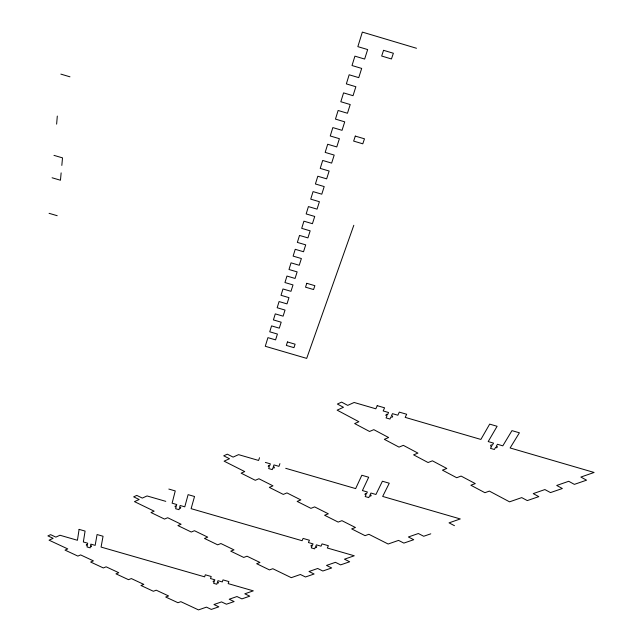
<?xml version="1.0" encoding="UTF-8"?>
<svg xmlns="http://www.w3.org/2000/svg" width="642" height="642" viewBox="0 0 642 642"><rect width="100%" height="100%" fill="white"/><g stroke="black" fill="none" stroke-linecap="round" stroke-linejoin="round"><path stroke-width="0.96" d="M56.624 124.131L57.307 116.066M61.134 172.875L60.46 180.233L52.082 177.77M61.825 165.419L62.515 157.876L53.976 155.364M259.528 457.722L258.598 460.45L238.567 454.64L233.11 457.104L227.332 454.175L223.721 455.812L229.491 458.733L224.106 461.165L244.738 471.589L241.135 473.162L255.283 480.296L258.911 478.747L272.986 485.85L269.327 487.382L283.282 494.412L286.958 492.912L300.841 499.925L297.142 501.402L310.913 508.344L314.636 506.891L328.335 513.809L324.587 515.245L338.165 522.09L341.937 520.678L355.451 527.507L351.664 528.896L365.065 535.653L368.877 534.288L388.137 544.015L398.554 540.395L403.874 543.092L413.729 539.697L408.392 536.985L418.351 533.518L423.712 536.263L430.782 533.831M353.814 225.278L306.683 358.388L265.266 346.279L267.931 337.644L275.578 339.883L277.424 334.049L269.736 331.802L271.566 325.895L279.294 328.158L281.188 322.196L273.412 319.917L275.282 313.874L283.098 316.161L285.04 310.062L277.167 307.751L279.077 301.563L286.998 303.883L288.972 297.639L281.019 295.304L282.978 288.964L290.978 291.316L293.009 284.92L284.952 282.552L286.958 276.06L295.063 278.443L297.142 271.887L288.988 269.496L291.043 262.843L299.244 265.258L301.379 258.541L293.121 256.118L295.232 249.305L303.53 251.744L305.712 244.859L297.358 242.403L299.517 235.421L307.927 237.893L310.166 230.839L301.708 228.343L303.915 221.185L312.429 223.697L314.724 216.458L306.162 213.93L308.425 206.588L317.052 209.132L319.403 201.708L310.728 199.148L313.055 191.613L321.786 194.189L324.202 186.573L315.415 183.973L317.806 176.237L326.65 178.853L329.129 171.029L320.23 168.397L322.685 160.452L331.641 163.108L334.193 155.075L325.173 152.403L327.693 144.249L336.777 146.938L339.393 138.688L330.245 135.976L332.837 127.589L342.042 130.326L344.73 121.844L335.461 119.091L338.125 110.48L347.458 113.249L350.219 104.534L340.822 101.741L343.566 92.881L353.028 95.698L355.869 86.726L346.343 83.893L349.16 74.777L358.75 77.634L361.679 68.413L352.017 65.532L354.914 56.151L364.648 59.056L367.657 49.562L357.851 46.641L362.345 32.1L416.489 48.27M279.928 463.644L278.941 466.349L273.974 464.912L273.299 466.774L274.423 467.103L274.07 468.09L272.946 467.761L272.272 469.615L268.677 468.572L269.335 466.718L268.212 466.389L268.565 465.402L269.688 465.731L270.354 463.861L265.379 462.417M168.83 489.068L175.258 490.929L172.112 503.176L176.759 504.524L176.317 506.185L175.266 505.88L175.033 506.763L176.093 507.068L175.651 508.721L179.014 509.692L179.455 508.039L180.514 508.344L180.747 507.461L179.696 507.156L180.137 505.495L184.784 506.835L188.106 494.645L194.534 496.499L191.115 508.665L302.109 540.724L303.096 538.413L309.42 540.235L308.417 542.538L313.039 543.878L312.341 545.459L311.29 545.154L310.921 545.997L311.964 546.294L311.274 547.875L314.612 548.838L315.318 547.265L316.37 547.57L316.739 546.735L315.695 546.43L316.402 544.849L321.024 546.182L322.059 543.886L328.383 545.708L327.324 548.003L354.272 555.779L344.465 559.19L349.665 561.766L340.613 564.88L335.437 562.328L326.513 565.425L331.673 567.961L322.838 571.003L317.702 568.483L308.995 571.508L314.115 574.012L305.488 576.981L300.392 574.502L291.275 577.664L272.818 568.716L269.48 569.911L256.648 563.7L259.962 562.48L247.026 556.205L243.727 557.441L230.735 551.149L234.009 549.897L220.912 543.541L217.654 544.817L204.493 538.445L207.727 537.145L194.462 530.717L191.252 532.025L177.922 525.573L181.108 524.241L167.674 517.725L164.504 519.081L151.006 512.541L154.152 511.168L134.467 501.627L139.162 499.508L133.664 496.836L136.802 495.407L142.307 498.088L147.058 495.945L165.772 501.346M285.714 468.315L355.652 488.602L361.831 475.249L368.693 477.247L362.409 490.56L367.36 491.997L366.494 493.802L365.37 493.481L364.921 494.436L366.036 494.757L365.178 496.555L368.765 497.598L369.632 495.801L370.755 496.13L371.212 495.175L370.089 494.846L370.964 493.04L375.915 494.476L382.407 481.227L389.261 483.217L382.672 496.435L460.29 518.953L449.031 522.861L454.456 525.67M49.073 213.321L57.202 215.704M60.854 74.119L69.962 76.815M79.102 529.369L77.433 540.275L59.971 535.251L55.854 537.113L50.614 534.658L47.893 535.901L53.117 538.341L49.049 540.179L67.763 548.91L65.027 550.106L77.875 556.092L80.627 554.913L93.419 560.883L90.642 562.039L103.338 567.953L106.131 566.814L118.77 572.712L115.953 573.836L128.496 579.678L131.337 578.57L143.824 584.397L140.967 585.488L153.366 591.266L156.239 590.191L168.589 595.953L165.692 597.012L177.946 602.718L180.859 601.674L198.49 609.9L206.443 607.139L211.314 609.418L218.834 606.826L213.947 604.531L221.53 601.899L226.433 604.21L234.121 601.562L229.202 599.235L236.962 596.538L241.906 598.882L249.77 596.169L244.811 593.81L253.317 590.857L228.167 583.618L228.889 581.58L222.999 579.886L222.284 581.933L217.975 580.689L217.494 582.101L218.473 582.382L218.216 583.129L217.237 582.848L216.763 584.244L213.642 583.345L214.115 581.941L213.136 581.66L213.385 580.914L214.364 581.195L214.837 579.79L210.52 578.546L211.202 576.492L205.304 574.799L204.637 576.853L101.075 547.072L103.049 536.263L97.07 534.537L95.16 545.371L90.827 544.127L90.578 545.604L91.565 545.885L91.429 546.671L90.45 546.382L90.193 547.859L87.055 546.952L87.304 545.483L86.317 545.202L86.453 544.416L87.432 544.697L87.681 543.22L83.348 541.968L85.089 531.086L79.102 529.369M287.464 341.961L286.324 345.42L293.948 347.651L295.111 344.192L287.464 341.961M306.788 283.307L305.512 287.175L313.569 289.542L314.877 285.682L306.788 283.307M355.291 136.096L353.646 141.096L362.794 143.808L364.479 138.816L355.291 136.096M383.555 50.317L381.669 56.039L391.451 58.96L393.377 53.254L383.555 50.317M377.223 405.672L375.827 408.802L354.135 402.478L347.715 405.375L341.616 402.117L337.379 404.051L343.462 407.293L337.13 410.15L358.878 421.722L354.649 423.568L369.551 431.472L373.813 429.659L388.627 437.531L384.341 439.329L399.027 447.121L403.337 445.355L417.934 453.116L413.6 454.849L428.07 462.529L432.427 460.828L446.816 468.475L442.434 470.153L456.695 477.72L461.1 476.075L475.289 483.611L470.851 485.24L484.911 492.695L489.364 491.098L509.555 501.835L521.721 497.606L527.291 500.583L538.815 496.619L533.221 493.618L544.881 489.565L550.499 492.591L562.344 488.514L556.71 485.456L568.708 481.291L574.365 484.373L586.555 480.176L580.874 477.062L594.107 472.464L510.117 447.964L519.402 432.796L511.971 430.63L502.806 445.837L497.454 444.272L496.218 446.342L497.438 446.696L496.78 447.787L495.568 447.434L494.348 449.488L490.464 448.357L491.684 446.302L490.464 445.949L491.114 444.85L492.326 445.203L493.554 443.132L488.193 441.576L497.109 426.288L489.677 424.121L480.874 439.441L405.182 417.364L406.675 414.259L399.316 412.116L397.847 415.222L392.463 413.657L391.468 415.791L392.687 416.152L392.158 417.284L390.946 416.923L389.951 419.049L386.059 417.918L387.038 415.791L385.826 415.43L386.34 414.299L387.567 414.66L388.554 412.509L383.17 410.944L384.59 407.822L377.223 405.672"/></g></svg>
